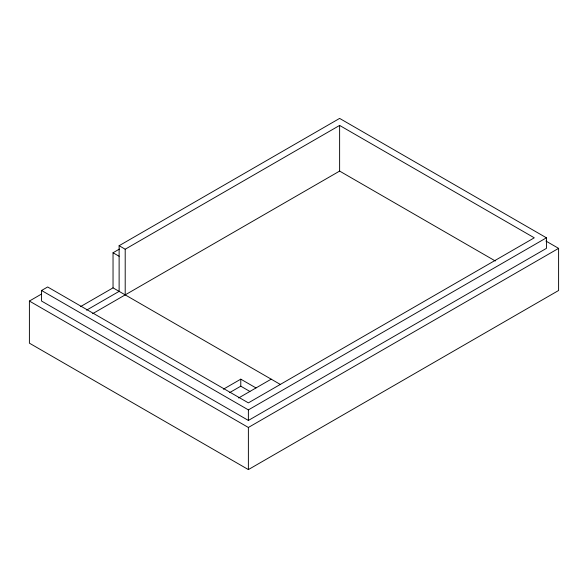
<?xml version="1.0" encoding="UTF-8"?>
<svg xmlns="http://www.w3.org/2000/svg" width="588" height="588" viewBox="0 0 588 588"><rect width="100%" height="100%" fill="white"/><g stroke="black" fill="none" stroke-linecap="round" stroke-linejoin="round"><path stroke-width="0.88" d="M119.121 245.71L339.621 118.408L546.436 237.809L546.436 248.364L248.379 420.449L41.564 301.049L41.564 290.487L47.65 286.973L248.379 402.868L534.271 237.809L339.621 125.428L125.2 249.224L119.121 245.71L119.121 291.369L86.561 310.163M545.907 241.036L558.6 248.364L558.6 290.487L248.379 469.591L29.4 343.164L29.4 301.049L41.564 294.022M280.608 384.603L113.036 287.855L113.036 252.759L119.401 249.084M80.475 306.649L113.036 287.855M92.647 313.676L339.621 171.086L495.339 260.991M223.403 389.19L240.779 379.164L255.986 387.94M229.724 392.571L240.779 386.184L249.9 391.454M238.61 397.973L271.193 379.164M41.564 290.487L248.379 409.887L546.436 237.809M29.4 301.049L248.379 427.469L558.6 248.364M113.036 252.759L119.121 256.272M339.621 125.428L339.621 171.086M248.379 409.887L248.379 420.449M248.379 427.469L248.379 469.591M240.779 379.164L240.779 386.184M125.2 249.224L125.2 294.875"/></g></svg>
